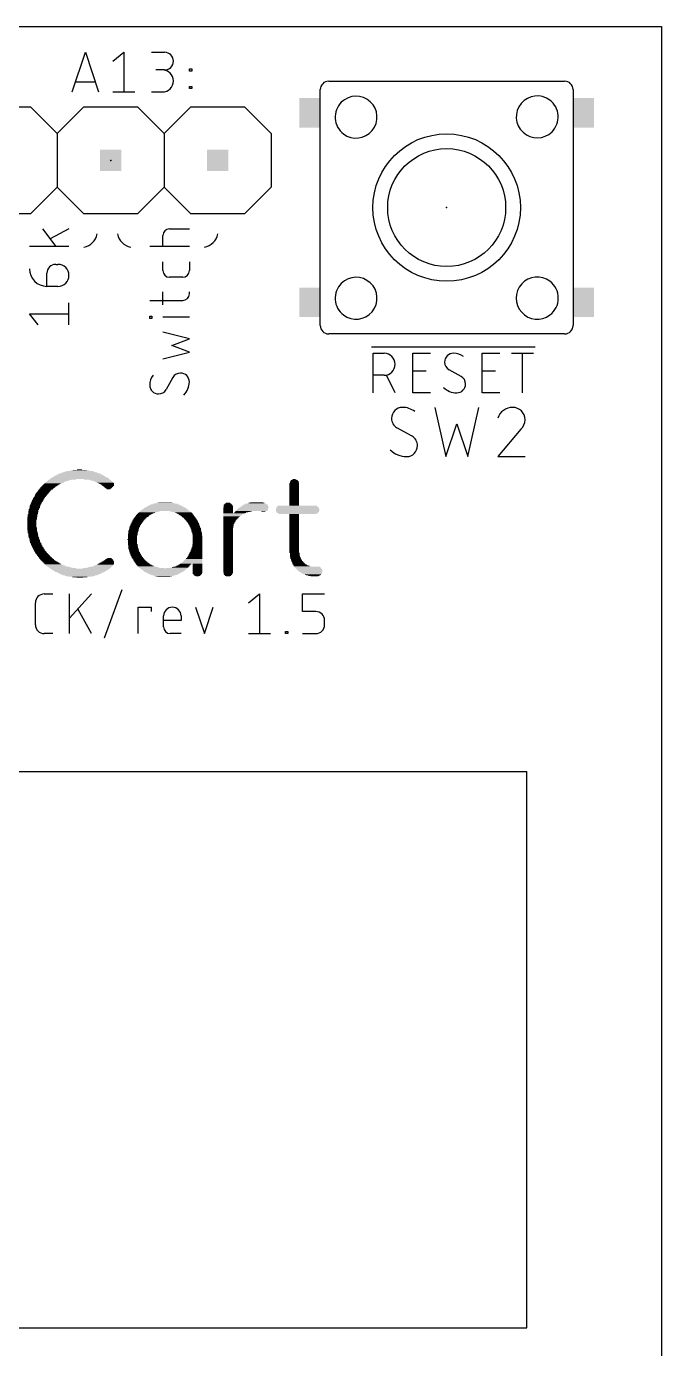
# Model space of a CAD drawing. Extents: x 0 to 58, y 0 to 76.8.
# Drawn here: x 42.93 to 58, y 17.51 to 48.9 of the extents above; entities that cross this region are included whole.
import ezdxf

# ---------------------------------------------------------------- set-up
doc = ezdxf.new("R2010")
doc.units = 0
for name, color, linetype in [('20', 30, 'CONTINUOUS'), ('21', 253, 'CONTINUOUS'), ('23', 7, 'CONTINUOUS'), ('25', 253, 'CONTINUOUS'), ('51', 253, 'CONTINUOUS')]:
    doc.layers.add(name, color=color, linetype=linetype)

# ---------------------------------------------------------------- blocks, each defined once
blk = doc.blocks.new('RECT')
blk.add_solid([(-0.5, -0.5), (0.5, -0.5), (-0.5, 0.5), (0.5, 0.5)])

msp = doc.modelspace()

# ---------------------------------------------------------------- linework, layer by layer
at = {"layer": '20'}
for p, q in [((0, 48.9), (58, 48.9)), ((58, 48.9), (58, 11))]:
    msp.add_line(p, q, dxfattribs=at)
at = {"layer": '21'}
for p, q in [((44.0119, 47.3456), (44.3251, 48.2854)), ((44.3251, 48.2854), (44.6384, 47.3456)), ((44.9785, 48.0766), (45.2395, 48.2854)), ((45.2395, 48.2854), (45.2395, 47.3456)), ((45.8929, 48.2854), (46.2061, 48.2854)), ((46.2061, 47.8677), (45.9973, 47.8677)), ((46.7984, 47.8416), (46.7984, 47.8938)), ((46.7984, 47.8938), (46.8506, 47.8938)), ((46.8506, 47.8416), (46.7984, 47.8416)), ((46.8506, 47.8938), (46.8506, 47.8416)), ((44.5601, 47.5806), (44.0902, 47.5806)), ((46.7984, 47.4239), (46.7984, 47.4761)), ((46.7984, 47.4761), (46.8506, 47.4761)), ((46.8506, 47.4239), (46.7984, 47.4239)), ((46.8506, 47.4761), (46.8506, 47.4239)), ((50.15, 47.6), (55.65, 47.6)), ((44.9785, 47.3456), (45.5006, 47.3456)), ((45.8929, 47.3456), (46.1539, 47.3456)), ((41.7512, 46.99), (43.0213, 46.99)), ((43.0213, 46.99), (43.3388, 46.6725)), ((43.9738, 46.6725), (44.2913, 46.99)), ((44.2913, 46.99), (45.5613, 46.99)), ((44.2913, 46.99), (45.5613, 46.99)), ((45.5613, 46.99), (45.8788, 46.6725)), ((46.5138, 46.6725), (46.8313, 46.99)), ((46.8313, 46.99), (48.1013, 46.99)), ((48.1013, 46.99), (48.7363, 46.355)), ((48.7363, 46.355), (48.7363, 45.085)), ((49.9, 43.15), (49.9, 46.05)), ((55.9, 46.05), (55.9, 43.2)), ((48.7363, 45.085), (48.1013, 44.45)), ((43.3388, 44.7675), (43.0213, 44.45)), ((44.2913, 44.45), (43.9738, 44.7675)), ((45.8788, 44.7675), (45.5613, 44.45)), ((46.8313, 44.45), (46.5138, 44.7675)), ((43.0213, 44.45), (41.1163, 44.45)), ((45.5613, 44.45), (44.2913, 44.45)), ((48.1013, 44.45), (46.8313, 44.45)), ((43.3091, 44.0944), (43.6224, 43.6767)), ((43.9357, 44.0944), (43.4919, 43.8595)), ((46.3233, 44.0944), (46.7932, 44.0944)), ((43.9357, 43.6767), (42.9959, 43.6767)), ((46.7932, 43.6767), (45.8533, 43.6767)), ((46.1666, 43.6767), (46.1666, 43.9378)), ((43.4135, 42.7301), (43.4135, 43.0434)), ((43.6224, 43.2522), (43.6746, 43.2522)), ((46.1666, 43.1029), (46.1666, 43.3117)), ((46.7932, 43.3117), (46.7932, 43.1029)), ((43.6746, 42.7301), (43.4135, 42.7301)), ((46.6365, 42.9462), (46.3233, 42.9462)), ((45.8533, 42.3936), (46.6365, 42.3936)), ((46.1666, 42.2892), (46.1666, 42.6025)), ((46.7932, 42.5503), (46.7932, 42.6025)), ((43.2047, 41.8157), (42.9959, 42.0767)), ((42.9959, 42.0767), (43.9357, 42.0767)), ((43.9357, 41.8157), (43.9357, 42.3378)), ((45.8533, 41.9697), (45.8533, 42.0219)), ((45.8533, 42.0219), (45.9056, 42.0219)), ((45.9056, 41.9697), (45.8533, 41.9697)), ((45.9056, 42.0219), (45.9056, 41.9697)), ((46.7932, 41.9958), (46.1666, 41.9958)), ((46.7932, 41.4819), (46.1666, 41.6385)), ((46.3755, 41.3252), (46.7932, 41.4819)), ((55.3, 41.6), (50.15, 41.6)), ((46.1666, 41.012), (46.7932, 41.1686)), ((46.7932, 41.1686), (46.3755, 41.3252)), ((51.1175, 41.294), (55.0019, 41.294)), ((51.1556, 40.2019), (51.1556, 41.1416)), ((51.1556, 41.1416), (51.4167, 41.1416)), ((52.0965, 40.2019), (52.0965, 41.1416)), ((52.0965, 41.1416), (52.5142, 41.1416)), ((53.7424, 40.2019), (53.7424, 41.1416)), ((53.7424, 41.1416), (54.1601, 41.1416)), ((54.4417, 41.1416), (54.9638, 41.1416)), ((54.7028, 40.2019), (54.7028, 41.1416)), ((46.4016, 40.5675), (46.2449, 40.2803)), ((51.4167, 40.6195), (51.1556, 40.6195)), ((51.6777, 40.2019), (51.4689, 40.6195)), ((52.0965, 40.724), (52.4098, 40.724)), ((53.244, 40.5934), (52.9568, 40.7501)), ((53.7424, 40.724), (54.0557, 40.724)), ((52.5142, 40.2019), (52.0965, 40.2019)), ((54.1601, 40.2019), (53.7424, 40.2019)), ((44.7781, 34.3824), (45.1958, 35.5311)), ((43.1384, 34.6957), (43.1384, 35.2178)), ((43.3472, 35.4267), (43.5561, 35.4267)), ((43.9466, 34.4869), (43.9466, 35.4267)), ((44.4687, 35.4267), (43.9466, 34.8523)), ((48.2006, 35.2178), (48.4617, 35.4267)), ((48.4617, 35.4267), (48.4617, 34.4869)), ((49.4808, 35.009), (49.4808, 35.4267)), ((49.4808, 35.4267), (50.0029, 35.4267)), ((44.4687, 34.4869), (44.1554, 35.0612)), ((45.5758, 34.4869), (45.5758, 35.1134)), ((45.5758, 35.1134), (45.889, 35.1134)), ((45.889, 35.1134), (45.889, 35.009)), ((46.1802, 34.6435), (46.1802, 34.9045)), ((46.5979, 34.9045), (46.5979, 34.8001)), ((46.9422, 35.1134), (47.151, 34.4869)), ((47.151, 34.4869), (47.3599, 35.1134)), ((49.794, 35.009), (49.4808, 35.009)), ((46.5979, 34.8001), (46.1802, 34.8001)), ((49.0756, 34.4869), (49.0756, 34.5391)), ((49.0756, 34.5391), (49.1279, 34.5391)), ((49.1279, 34.5391), (49.1279, 34.4869)), ((50.0029, 34.6957), (50.0029, 34.8001)), ((43.5561, 34.4869), (43.3472, 34.4869)), ((46.5979, 34.4869), (46.3368, 34.4869)), ((48.2006, 34.4869), (48.7227, 34.4869)), ((49.1279, 34.4869), (49.0756, 34.4869)), ((49.4808, 34.4869), (49.794, 34.4869)), ((19.4945, 31.2103), (54.8005, 31.2103)), ((54.8005, 18.0023), (54.8005, 31.2103)), ((19.4945, 18.0023), (54.8005, 18.0023))]:
    msp.add_line(p, q, dxfattribs=at)
for radius in [1.75, 1.4]:
    msp.add_circle((52.9, 44.6), radius, dxfattribs=at)
for centre, radius, start, end in [((46.2061, 48.0766), 0.2088, 270, 90), ((46.1539, 47.6067), 0.2611, 270, 90), ((50.7502, 46.7467), 0.4975, 232.8791, 134.749), ((55.0498, 46.7533), 0.4975, 52.8791, 314.749), ((44.2119, 44.0531), 0.4047, 281.3099, 348.6901), ((45.4819, 44.0531), 0.4047, 191.3099, 258.6901), ((46.3233, 43.9378), 0.1566, 90.0011, 180), ((47.0694, 44.0531), 0.4047, 281.3099, 348.6901), ((43.4135, 43.1478), 0.4177, 180.0009, 270), ((43.6224, 43.0434), 0.2088, 90, 180), ((43.6746, 42.9911), 0.2611, 270, 90), ((46.3233, 43.1029), 0.1566, 180, 270), ((46.6365, 43.1029), 0.1566, 270, 0), ((50.7502, 42.4467), 0.4975, 232.8791, 134.749), ((55.05, 42.45), 0.5, 53.1301, 306.8699), ((46.6365, 42.5503), 0.1566, 270, 0), ((51.4167, 40.8806), 0.2611, 270, 90), ((53.0612, 40.9328), 0.2088, 89.9991, 180), ((53.0612, 40.7501), 0.3916, 53.1301, 89.9991), ((53.0645, 40.9328), 0.2121, 179.9997, 239.4903), ((46.2449, 40.3847), 0.3916, 143.1292, 180), ((46.5843, 40.4598), 0.2121, 90.0001, 149.4899), ((46.5843, 40.4631), 0.2088, 0, 90), ((53.1363, 40.4107), 0.2121, 0.0001, 59.4899), ((46.0622, 40.3847), 0.2088, 180, 270), ((46.0622, 40.388), 0.2121, 269.9997, 329.4903), ((46.352, 40.4631), 0.4412, 314.7611, 359.9999), ((53.1395, 40.643), 0.4412, 224.7611, 269.9999), ((53.1395, 40.4107), 0.2088, 270, 0), ((43.3472, 35.2178), 0.2088, 90.0009, 180), ((46.3891, 34.9045), 0.2088, 0, 180), ((49.794, 34.8001), 0.2088, 0, 90), ((43.3472, 34.6957), 0.2088, 180, 270), ((46.3368, 34.6435), 0.1566, 180, 270), ((49.794, 34.6957), 0.2088, 270, 0)]:
    msp.add_arc(centre, radius, start, end, dxfattribs=at)
at = {"layer": '23'}
for p in [(44.9263, 45.72), (52.9, 44.6)]:
    msp.add_point(p, dxfattribs=at)
at = {"layer": '25'}
for p, q in [((52.6212, 39.8567), (52.8809, 38.6883)), ((53.4001, 38.6883), (53.6598, 39.8567)), ((52.0779, 39.1751), (51.7209, 39.3699)), ((52.8809, 38.6883), (53.1405, 39.4672)), ((53.1405, 39.4672), (53.4001, 38.6883)), ((54.6631, 39.3374), (54.1113, 38.6883)), ((54.1113, 38.6883), (54.7605, 38.6883))]:
    msp.add_line(p, q, dxfattribs=at)
for centre, radius, start, end in [((51.8507, 39.5971), 0.2596, 89.9993, 180), ((51.8548, 39.5971), 0.2637, 179.9998, 239.4902), ((51.8507, 39.3699), 0.4868, 53.1301, 89.9993), ((54.4684, 39.4814), 0.3753, 90.0001, 162.0549), ((54.4684, 39.5646), 0.2921, 0, 90), ((54.4467, 39.5646), 0.3138, 313.604, 359.9996), ((51.9481, 38.9479), 0.2596, 270, 0), ((51.9441, 38.9479), 0.2637, 0.0001, 59.4899), ((51.9481, 39.2368), 0.5485, 224.761, 269.9999)]:
    msp.add_arc(centre, radius, start, end, dxfattribs=at)
at = {"layer": '51'}
for p, q in [((49.9, 46.05), (49.9, 47.4)), ((50.1, 47.6), (50.15, 47.6)), ((55.65, 47.6), (55.7, 47.6)), ((55.9, 47.4), (55.9, 46.05)), ((43.3388, 46.6725), (43.6563, 46.355)), ((43.6563, 46.355), (43.9738, 46.6725)), ((45.8788, 46.6725), (46.1962, 46.355)), ((46.1962, 46.355), (46.5138, 46.6725)), ((43.6563, 46.355), (43.6563, 45.085)), ((46.1962, 46.355), (46.1962, 45.085)), ((43.6563, 45.085), (43.3388, 44.7675)), ((43.9738, 44.7675), (43.6563, 45.085)), ((46.1962, 45.085), (45.8788, 44.7675)), ((46.5138, 44.7675), (46.1962, 45.085)), ((49.9, 41.8), (49.9, 43.15)), ((55.9, 43.2), (55.9, 41.8)), ((50.15, 41.6), (50.1, 41.6)), ((55.7, 41.6), (55.3, 41.6))]:
    msp.add_line(p, q, dxfattribs=at)
for centre, radius, start, end in [((50.1, 47.4), 0.2, 90, 180), ((55.7, 47.4), 0.2, 0, 90), ((50.7502, 46.7467), 0.4975, 134.749, 232.8791), ((55.0498, 46.7533), 0.4975, 314.749, 52.8791), ((50.7502, 42.4467), 0.4975, 134.749, 232.8791), ((55.05, 42.45), 0.5, 306.8699, 53.1301), ((50.1, 41.8), 0.2, 180, 270), ((55.7, 41.8), 0.2, 270, 0)]:
    msp.add_arc(centre, radius, start, end, dxfattribs=at)

# ---------------------------------------------------------------- block references
at = {"layer": '21', "yscale": 0.0115}
for p, xscale in [((44.1917, 38.2968), 0.884), ((44.1859, 38.3083), 0.8266), ((44.1917, 38.3198), 0.7463), ((44.1859, 38.3312), 0.6888), ((44.1917, 38.3427), 0.6085), ((44.1917, 38.3542), 0.4478), ((44.1917, 38.3657), 0.3329), ((44.1859, 38.3772), 0.1148), ((43.4512, 37.9753), 0.3444), ((43.4684, 37.9868), 0.3559), ((43.4799, 37.9983), 0.3559), ((43.4971, 38.0098), 0.3674), ((43.5086, 38.0213), 0.3674), ((43.5315, 38.0327), 0.3903), ((43.543, 38.0442), 0.3903), ((43.5602, 38.0557), 0.4018), ((43.5775, 38.0672), 0.4133), ((43.6004, 38.0787), 0.4363), ((43.6119, 38.0901), 0.4363), ((43.6406, 38.1016), 0.4478), ((43.6693, 38.1131), 0.4822), ((43.6923, 38.1246), 0.5052), ((43.7267, 38.1361), 0.5281), ((43.7899, 38.1476), 0.6314), ((44.1859, 38.159), 1.4007), ((44.1917, 38.1705), 1.3662), ((44.1859, 38.182), 1.3318), ((44.1917, 38.1935), 1.2973), ((44.1859, 38.205), 1.2629), ((44.1859, 38.2164), 1.217), ((44.1859, 38.2279), 1.171), ((44.1917, 38.2394), 1.1366), ((44.1917, 38.2509), 1.0907), ((44.1859, 38.2624), 1.0562), ((44.1917, 38.2738), 0.9988), ((44.1917, 38.2853), 0.9529), ((44.5935, 38.1476), 0.6085), ((44.6624, 38.1361), 0.4937), ((44.6911, 38.1246), 0.4822), ((44.7198, 38.1131), 0.4478), ((44.7485, 38.1016), 0.4133), ((44.7715, 38.0901), 0.4133), ((44.7887, 38.0787), 0.4018), ((44.8002, 38.0672), 0.3789), ((44.8174, 38.0557), 0.3674), ((44.8289, 38.0442), 0.3444), ((44.8403, 38.0327), 0.3215), ((44.8518, 38.0213), 0.2985), ((44.8576, 38.0098), 0.287), ((44.8633, 37.9983), 0.2755), ((44.869, 37.9868), 0.2411), ((44.869, 37.9753), 0.2181), ((49.2834, 38.0557), 0.2296), ((49.2834, 38.0442), 0.2296), ((49.2834, 38.0327), 0.2296), ((49.2834, 38.0213), 0.2296), ((49.2834, 38.0098), 0.2296), ((49.2834, 37.9983), 0.2296), ((49.2834, 37.9868), 0.2296), ((49.2834, 37.9753), 0.2296), ((49.2834, 38.0901), 0.2067), ((49.2834, 38.0787), 0.2067), ((49.2892, 38.0672), 0.2181), ((49.2834, 38.1131), 0.1837), ((49.2892, 38.1016), 0.1952), ((49.2834, 38.1246), 0.1607), ((49.2834, 38.1361), 0.1148), ((49.2834, 38.1476), 0.0689), ((43.2043, 37.6768), 0.2641), ((43.2043, 37.6654), 0.2641), ((43.2158, 37.6998), 0.2641), ((43.2158, 37.6883), 0.2641), ((43.233, 37.7228), 0.2755), ((43.2273, 37.7113), 0.2641), ((43.2445, 37.7342), 0.2755), ((43.2617, 37.7572), 0.287), ((43.256, 37.7457), 0.2755), ((43.2732, 37.7802), 0.287), ((43.2675, 37.7687), 0.2755), ((43.2904, 37.8031), 0.2985), ((43.2847, 37.7916), 0.287), ((43.3019, 37.8146), 0.2985), ((43.3134, 37.8376), 0.2985), ((43.3077, 37.8261), 0.287), ((43.3249, 37.849), 0.2985), ((43.3364, 37.8605), 0.2985), ((43.3478, 37.872), 0.2985), ((43.3536, 37.8835), 0.31), ((43.3651, 37.895), 0.31), ((43.3823, 37.9065), 0.3215), ((43.3938, 37.9179), 0.3215), ((43.4052, 37.9294), 0.3215), ((43.4167, 37.9409), 0.3215), ((43.4282, 37.9524), 0.3444), ((43.4397, 37.9639), 0.3444), ((44.8748, 37.9639), 0.1837), ((44.8691, 37.9524), 0.1722), ((44.8748, 37.9409), 0.1378), ((44.8805, 37.9294), 0.1263), ((44.8748, 37.9179), 0.0918), ((49.2834, 37.9639), 0.2296), ((49.2834, 37.9524), 0.2296), ((49.2834, 37.9409), 0.2296), ((49.2834, 37.9294), 0.2296), ((49.2834, 37.9179), 0.2296), ((49.2834, 37.9065), 0.2296), ((49.2834, 37.895), 0.2296), ((49.2834, 37.8835), 0.2296), ((49.2834, 37.872), 0.2296), ((49.2834, 37.8605), 0.2296), ((49.2834, 37.849), 0.2296), ((49.2834, 37.8376), 0.2296), ((49.2834, 37.8261), 0.2296), ((49.2834, 37.8146), 0.2296), ((49.2834, 37.8031), 0.2296), ((49.2834, 37.7916), 0.2296), ((49.2834, 37.7802), 0.2296), ((49.2834, 37.7687), 0.2296), ((49.2834, 37.7572), 0.2296), ((49.2834, 37.7457), 0.2296), ((49.2834, 37.7342), 0.2296), ((49.2834, 37.7228), 0.2296), ((49.2834, 37.7113), 0.2296), ((49.2834, 37.6998), 0.2296), ((49.2834, 37.6883), 0.2296), ((49.2834, 37.6768), 0.2296), ((49.2834, 37.6654), 0.2296), ((43.0895, 37.3898), 0.2411), ((43.0895, 37.3783), 0.2411), ((43.0895, 37.3669), 0.2411), ((43.0838, 37.3554), 0.2296), ((43.101, 37.4357), 0.2411), ((43.101, 37.4243), 0.2411), ((43.0953, 37.4128), 0.2296), ((43.0953, 37.4013), 0.2296), ((43.1182, 37.4702), 0.2526), ((43.1125, 37.4587), 0.2411), ((43.1125, 37.4472), 0.2411), ((43.1297, 37.5161), 0.2526), ((43.124, 37.5046), 0.2411), ((43.124, 37.4931), 0.2411), ((43.124, 37.4817), 0.2411), ((43.1354, 37.5276), 0.2411), ((43.1412, 37.5391), 0.2526), ((43.1527, 37.5735), 0.2526), ((43.1527, 37.562), 0.2526), ((43.1469, 37.5505), 0.2411), ((43.1641, 37.5965), 0.2526), ((43.1641, 37.585), 0.2526), ((43.1814, 37.6309), 0.2641), ((43.1814, 37.6194), 0.2641), ((43.1756, 37.608), 0.2526), ((43.1928, 37.6539), 0.2641), ((43.1928, 37.6424), 0.2641), ((45.7818, 37.3554), 0.3903), ((45.8047, 37.3669), 0.4133), ((45.8277, 37.3783), 0.4363), ((45.8564, 37.3898), 0.4707), ((46.2123, 37.4013), 1.1596), ((46.2123, 37.4128), 1.1366), ((46.218, 37.4243), 1.1022), ((46.2123, 37.4357), 1.0677), ((46.218, 37.4472), 1.0333), ((46.2123, 37.4587), 0.9988), ((46.2123, 37.4702), 0.9759), ((46.218, 37.4817), 0.9414), ((46.2123, 37.4931), 0.884), ((46.218, 37.5046), 0.8496), ((46.2123, 37.5161), 0.8151), ((46.218, 37.5276), 0.7577), ((46.2123, 37.5391), 0.7003), ((46.2123, 37.5505), 0.6544), ((46.218, 37.562), 0.597), ((46.2123, 37.5735), 0.4937), ((46.218, 37.585), 0.4133), ((46.218, 37.5965), 0.3215), ((46.5682, 37.3898), 0.4707), ((46.6027, 37.3783), 0.4478), ((46.6256, 37.3669), 0.4248), ((46.6543, 37.3554), 0.3903), ((47.7105, 37.4817), 0.2296), ((47.7105, 37.4702), 0.2296), ((47.7105, 37.4587), 0.2296), ((47.7105, 37.4472), 0.2296), ((47.7105, 37.4357), 0.2296), ((47.7105, 37.4243), 0.2296), ((47.7105, 37.4128), 0.2296), ((47.7105, 37.4013), 0.2296), ((47.7105, 37.3898), 0.2296), ((47.7105, 37.3783), 0.2296), ((47.7105, 37.3669), 0.2296), ((47.7105, 37.3554), 0.2296), ((47.7105, 37.5391), 0.2067), ((47.7105, 37.5276), 0.2067), ((47.7163, 37.5161), 0.2181), ((47.7163, 37.5046), 0.2181), ((47.7163, 37.4931), 0.2181), ((47.7105, 37.5505), 0.1837), ((47.7105, 37.562), 0.1607), ((47.7105, 37.5735), 0.1378), ((47.7105, 37.585), 0.0918), ((47.9976, 37.3554), 0.2755), ((48.0263, 37.3669), 0.31), ((48.0779, 37.3898), 0.3903), ((48.055, 37.3783), 0.3444), ((48.2674, 37.4013), 0.7463), ((48.2788, 37.4128), 0.7463), ((48.2846, 37.4243), 0.7348), ((48.2961, 37.4357), 0.7348), ((48.3018, 37.4472), 0.7233), ((48.3133, 37.4587), 0.7003), ((48.3248, 37.4702), 0.7003), ((48.3305, 37.4817), 0.6888), ((48.342, 37.4931), 0.6659), ((48.342, 37.5046), 0.6429), ((48.3477, 37.5161), 0.6314), ((48.3535, 37.5276), 0.597), ((48.365, 37.5391), 0.574), ((48.3707, 37.5505), 0.5396), ((48.3707, 37.562), 0.4937), ((48.3822, 37.5735), 0.4248), ((48.3879, 37.585), 0.3674), ((48.3879, 37.5965), 0.2985), ((48.5486, 37.3898), 0.0918), ((49.3638, 37.4472), 1.0333), ((49.3638, 37.4357), 1.0333), ((49.3638, 37.4243), 1.0333), ((49.3638, 37.4128), 1.0333), ((49.3638, 37.4013), 1.0333), ((49.358, 37.4817), 0.9988), ((49.3638, 37.4702), 1.0103), ((49.3638, 37.4587), 1.0103), ((49.3638, 37.3898), 1.0103), ((49.3638, 37.3783), 1.0103), ((49.358, 37.3669), 0.9988), ((49.358, 37.4931), 0.9759), ((49.358, 37.3554), 0.9759), ((49.358, 37.5046), 0.9529), ((49.358, 37.5161), 0.9299), ((49.2834, 37.6539), 0.2296), ((49.2834, 37.6424), 0.2296), ((49.2834, 37.6309), 0.2296), ((49.2834, 37.6194), 0.2296), ((49.2834, 37.608), 0.2296), ((49.2834, 37.5965), 0.2296), ((49.2834, 37.585), 0.2296), ((49.2834, 37.5735), 0.2296), ((49.2834, 37.562), 0.2296), ((49.2834, 37.5505), 0.2296), ((49.2834, 37.5391), 0.2296), ((49.2834, 37.5276), 0.2296), ((43.0608, 37.252), 0.2296), ((43.0608, 37.2406), 0.2296), ((43.0608, 37.2291), 0.2296), ((43.0608, 37.2176), 0.2296), ((43.0608, 37.2061), 0.2296), ((43.0608, 37.1946), 0.2296), ((43.0551, 37.1832), 0.2181), ((43.0551, 37.1717), 0.2181), ((43.0551, 37.1602), 0.2181), ((43.0551, 37.1487), 0.2181), ((43.0551, 37.1372), 0.2181), ((43.0551, 37.1258), 0.2181), ((43.0551, 37.1143), 0.2181), ((43.0551, 37.1028), 0.2181), ((43.0551, 37.0913), 0.2181), ((43.0551, 37.0798), 0.2181), ((43.0551, 37.0684), 0.2181), ((43.0551, 37.0569), 0.2181), ((43.0551, 37.0454), 0.2181), ((43.0551, 37.0339), 0.2181), ((43.0723, 37.3095), 0.2296), ((43.0723, 37.298), 0.2296), ((43.0723, 37.2865), 0.2296), ((43.0723, 37.275), 0.2296), ((43.0723, 37.2635), 0.2296), ((43.0838, 37.3439), 0.2296), ((43.0838, 37.3324), 0.2296), ((43.0838, 37.3209), 0.2296), ((45.5005, 37.0339), 0.2411), ((45.5177, 37.0684), 0.2526), ((45.512, 37.0569), 0.2411), ((45.512, 37.0454), 0.2411), ((45.5292, 37.0913), 0.2526), ((45.5235, 37.0798), 0.2411), ((45.5407, 37.1143), 0.2526), ((45.5407, 37.1028), 0.2526), ((45.5579, 37.1372), 0.2641), ((45.5522, 37.1258), 0.2526), ((45.5694, 37.1602), 0.2641), ((45.5694, 37.1487), 0.2641), ((45.5866, 37.1832), 0.2755), ((45.5809, 37.1717), 0.2641), ((45.6038, 37.2061), 0.287), ((45.5981, 37.1946), 0.2755), ((45.6153, 37.2176), 0.287), ((45.6268, 37.2291), 0.287), ((45.644, 37.252), 0.2985), ((45.6383, 37.2406), 0.287), ((45.6612, 37.2635), 0.31), ((45.6727, 37.275), 0.31), ((45.6842, 37.2865), 0.31), ((45.6957, 37.298), 0.3329), ((45.7071, 37.3095), 0.3329), ((45.7244, 37.3209), 0.3444), ((45.7416, 37.3324), 0.3559), ((45.7588, 37.3439), 0.3674), ((46.6715, 37.3439), 0.3789), ((46.6888, 37.3324), 0.3674), ((46.7002, 37.3209), 0.3444), ((46.7175, 37.3095), 0.3329), ((46.7289, 37.298), 0.3329), ((46.7462, 37.2865), 0.3215), ((46.7576, 37.275), 0.3215), ((46.7691, 37.2635), 0.2985), ((46.7749, 37.252), 0.31), ((46.7921, 37.2406), 0.2985), ((46.7978, 37.2291), 0.287), ((46.8093, 37.2176), 0.287), ((46.8208, 37.2061), 0.287), ((46.8265, 37.1946), 0.2755), ((46.838, 37.1832), 0.2755), ((46.8495, 37.1717), 0.2755), ((46.8552, 37.1602), 0.2641), ((46.861, 37.1487), 0.2755), ((46.8667, 37.1372), 0.2641), ((46.8782, 37.1258), 0.2641), ((46.8839, 37.1143), 0.2526), ((46.8897, 37.1028), 0.2641), ((46.8954, 37.0913), 0.2526), ((46.9069, 37.0798), 0.2526), ((46.9069, 37.0684), 0.2526), ((46.9126, 37.0569), 0.2411), ((46.9184, 37.0454), 0.2526), ((46.9241, 37.0339), 0.2411), ((47.7105, 37.3439), 0.2296), ((47.8426, 37.3324), 0.4937), ((47.8196, 37.3095), 0.4478), ((47.8139, 37.298), 0.4363), ((47.8024, 37.2865), 0.4133), ((47.7794, 37.2406), 0.3674), ((47.7737, 37.2291), 0.3559), ((47.7679, 37.2176), 0.3444), ((47.7507, 37.1832), 0.31), ((47.745, 37.1717), 0.2985), ((47.745, 37.1602), 0.2985), ((47.722, 37.0798), 0.2526), ((47.722, 37.0684), 0.2526), ((47.722, 37.0569), 0.2526), ((47.722, 37.0454), 0.2526), ((47.7163, 37.0339), 0.2411), ((47.8311, 37.3209), 0.4707), ((47.7967, 37.275), 0.4018), ((47.7909, 37.2635), 0.3903), ((47.7852, 37.252), 0.3789), ((47.7622, 37.2061), 0.3329), ((47.7565, 37.1946), 0.3215), ((47.7393, 37.1487), 0.287), ((47.7393, 37.1372), 0.287), ((47.7335, 37.1258), 0.2755), ((47.7278, 37.1143), 0.2641), ((47.7278, 37.1028), 0.2641), ((47.7278, 37.0913), 0.2641), ((47.9803, 37.3439), 0.2641), ((49.3638, 37.3439), 0.9414), ((49.3638, 37.3324), 0.8955), ((49.2834, 37.3209), 0.2296), ((49.2834, 37.3095), 0.2296), ((49.2834, 37.298), 0.2296), ((49.2834, 37.2865), 0.2296), ((49.2834, 37.275), 0.2296), ((49.2834, 37.2635), 0.2296), ((49.2834, 37.252), 0.2296), ((49.2834, 37.2406), 0.2296), ((49.2834, 37.2291), 0.2296), ((49.2834, 37.2176), 0.2296), ((49.2834, 37.2061), 0.2296), ((49.2834, 37.1946), 0.2296), ((49.2834, 37.1832), 0.2296), ((49.2834, 37.1717), 0.2296), ((49.2834, 37.1602), 0.2296), ((49.2834, 37.1487), 0.2296), ((49.2834, 37.1372), 0.2296), ((49.2834, 37.1258), 0.2296), ((49.2834, 37.1143), 0.2296), ((49.2834, 37.1028), 0.2296), ((49.2834, 37.0913), 0.2296), ((49.2834, 37.0798), 0.2296), ((49.2834, 37.0684), 0.2296), ((49.2834, 37.0569), 0.2296), ((49.2834, 37.0454), 0.2296), ((49.2834, 37.0339), 0.2296), ((43.0551, 37.0224), 0.2181), ((43.0551, 37.011), 0.2181), ((43.0608, 36.9995), 0.2296), ((43.0608, 36.988), 0.2296), ((43.0608, 36.9765), 0.2296), ((43.0608, 36.965), 0.2296), ((43.0608, 36.9535), 0.2296), ((43.0608, 36.9421), 0.2296), ((43.0666, 36.9306), 0.2181), ((43.0723, 36.9191), 0.2296), ((43.0723, 36.9076), 0.2296), ((43.0723, 36.8961), 0.2296), ((43.0723, 36.8847), 0.2296), ((43.078, 36.8732), 0.2411), ((43.0895, 36.8158), 0.2411), ((43.0895, 36.8043), 0.2411), ((43.0895, 36.7928), 0.2411), ((43.0838, 36.8617), 0.2296), ((43.0838, 36.8502), 0.2296), ((43.0838, 36.8387), 0.2296), ((43.0838, 36.8273), 0.2296), ((43.101, 36.7699), 0.2411), ((43.101, 36.7584), 0.2411), ((43.0953, 36.7813), 0.2296), ((43.1067, 36.7469), 0.2296), ((43.1125, 36.7354), 0.2411), ((43.1125, 36.7239), 0.2411), ((45.4373, 36.7239), 0.2296), ((45.4488, 36.8502), 0.2296), ((45.4488, 36.8387), 0.2296), ((45.4488, 36.8273), 0.2296), ((45.4431, 36.8158), 0.2181), ((45.4431, 36.8043), 0.2181), ((45.4431, 36.7928), 0.2181), ((45.4431, 36.7813), 0.2181), ((45.4431, 36.7699), 0.2181), ((45.4431, 36.7584), 0.2181), ((45.4431, 36.7469), 0.2181), ((45.4431, 36.7354), 0.2181), ((45.4661, 36.9306), 0.2411), ((45.4661, 36.9191), 0.2411), ((45.4603, 36.9076), 0.2296), ((45.4603, 36.8961), 0.2296), ((45.4603, 36.8847), 0.2296), ((45.4546, 36.8732), 0.2181), ((45.4546, 36.8617), 0.2181), ((45.4718, 36.965), 0.2296), ((45.4718, 36.9535), 0.2296), ((45.4718, 36.9421), 0.2296), ((45.489, 36.9995), 0.2411), ((45.4833, 36.988), 0.2296), ((45.4833, 36.9765), 0.2296), ((45.5005, 37.0224), 0.2411), ((45.4948, 37.011), 0.2296), ((46.9241, 37.0224), 0.2411), ((46.9356, 37.011), 0.2411), ((46.9356, 36.9995), 0.2411), ((46.9471, 36.988), 0.2411), ((46.9471, 36.9765), 0.2411), ((46.9471, 36.965), 0.2411), ((46.9528, 36.9535), 0.2296), ((46.9528, 36.9421), 0.2296), ((46.9586, 36.9306), 0.2411), ((46.9586, 36.9191), 0.2411), ((46.97, 36.8847), 0.2411), ((46.9643, 36.9076), 0.2296), ((46.9643, 36.8961), 0.2296), ((46.9758, 36.8732), 0.2296), ((46.9758, 36.8617), 0.2296), ((46.9758, 36.8502), 0.2296), ((46.9758, 36.8387), 0.2296), ((46.9815, 36.8273), 0.2181), ((46.9815, 36.8158), 0.2181), ((46.9873, 36.8043), 0.2296), ((46.9873, 36.7928), 0.2296), ((46.9873, 36.7813), 0.2296), ((46.9873, 36.7699), 0.2296), ((46.9873, 36.7584), 0.2296), ((46.9873, 36.7469), 0.2296), ((46.9873, 36.7354), 0.2296), ((46.9873, 36.7239), 0.2296), ((47.7163, 37.0224), 0.2411), ((47.7163, 37.011), 0.2411), ((47.7163, 36.9995), 0.2411), ((47.7105, 36.988), 0.2296), ((47.7105, 36.9765), 0.2296), ((47.7105, 36.965), 0.2296), ((47.7105, 36.9535), 0.2296), ((47.7105, 36.9421), 0.2296), ((47.7105, 36.9306), 0.2296), ((47.7105, 36.9191), 0.2296), ((47.7105, 36.9076), 0.2296), ((47.7105, 36.8961), 0.2296), ((47.7105, 36.8847), 0.2296), ((47.7105, 36.8732), 0.2296), ((47.7105, 36.8617), 0.2296), ((47.7105, 36.8502), 0.2296), ((47.7105, 36.8387), 0.2296), ((47.7105, 36.8273), 0.2296), ((47.7105, 36.8158), 0.2296), ((47.7105, 36.8043), 0.2296), ((47.7105, 36.7928), 0.2296), ((47.7105, 36.7813), 0.2296), ((47.7105, 36.7699), 0.2296), ((47.7105, 36.7584), 0.2296), ((47.7105, 36.7469), 0.2296), ((47.7105, 36.7354), 0.2296), ((47.7105, 36.7239), 0.2296), ((49.2834, 37.0224), 0.2296), ((49.2834, 37.011), 0.2296), ((49.2834, 36.9995), 0.2296), ((49.2834, 36.988), 0.2296), ((49.2834, 36.9765), 0.2296), ((49.2834, 36.965), 0.2296), ((49.2834, 36.9535), 0.2296), ((49.2834, 36.9421), 0.2296), ((49.2834, 36.9306), 0.2296), ((49.2834, 36.9191), 0.2296), ((49.2834, 36.9076), 0.2296), ((49.2834, 36.8961), 0.2296), ((49.2834, 36.8847), 0.2296), ((49.2834, 36.8732), 0.2296), ((49.2834, 36.8617), 0.2296), ((49.2834, 36.8502), 0.2296), ((49.2834, 36.8387), 0.2296), ((49.2834, 36.8273), 0.2296), ((49.2834, 36.8158), 0.2296), ((49.2834, 36.8043), 0.2296), ((49.2834, 36.7928), 0.2296), ((49.2834, 36.7813), 0.2296), ((49.2834, 36.7699), 0.2296), ((49.2834, 36.7584), 0.2296), ((49.2834, 36.7469), 0.2296), ((49.2834, 36.7354), 0.2296), ((49.2834, 36.7239), 0.2296), ((43.124, 36.7125), 0.2411), ((43.124, 36.701), 0.2411), ((43.124, 36.6895), 0.2411), ((43.124, 36.678), 0.2411), ((43.1354, 36.6665), 0.2411), ((43.1354, 36.655), 0.2411), ((43.1412, 36.6436), 0.2526), ((43.1527, 36.6321), 0.2526), ((43.1527, 36.6206), 0.2526), ((43.1584, 36.6091), 0.2411), ((43.1641, 36.5976), 0.2526), ((43.1641, 36.5862), 0.2526), ((43.1756, 36.5747), 0.2526), ((43.1756, 36.5632), 0.2526), ((43.1928, 36.5402), 0.2641), ((43.1871, 36.5517), 0.2526), ((43.1986, 36.5288), 0.2526), ((43.2043, 36.5173), 0.2641), ((43.2101, 36.5058), 0.2526), ((43.2158, 36.4943), 0.2641), ((43.2273, 36.4828), 0.2641), ((43.2273, 36.4714), 0.2641), ((43.2388, 36.4599), 0.2641), ((43.2445, 36.4484), 0.2755), ((43.2617, 36.4254), 0.287), ((43.256, 36.4369), 0.2755), ((43.2675, 36.4139), 0.2755), ((45.4373, 36.7125), 0.2296), ((45.4431, 36.701), 0.2181), ((45.4431, 36.6895), 0.2181), ((45.4431, 36.678), 0.2181), ((45.4431, 36.6665), 0.2181), ((45.4431, 36.655), 0.2181), ((45.4431, 36.6436), 0.2181), ((45.4431, 36.6321), 0.2181), ((45.4431, 36.6206), 0.2181), ((45.4488, 36.6091), 0.2296), ((45.4488, 36.5976), 0.2296), ((45.4488, 36.5862), 0.2296), ((45.4546, 36.5747), 0.2181), ((45.4546, 36.5632), 0.2181), ((45.4603, 36.5517), 0.2296), ((45.4603, 36.5402), 0.2296), ((45.4603, 36.5288), 0.2296), ((45.4603, 36.5173), 0.2296), ((45.4661, 36.5058), 0.2411), ((45.4661, 36.4943), 0.2411), ((45.4775, 36.4599), 0.2411), ((45.4718, 36.4828), 0.2296), ((45.4718, 36.4714), 0.2296), ((45.489, 36.4369), 0.2411), ((45.489, 36.4254), 0.2411), ((45.4833, 36.4484), 0.2296), ((45.5005, 36.4139), 0.2411), ((46.9528, 36.4139), 0.2985), ((46.9586, 36.4369), 0.287), ((46.9586, 36.4254), 0.287), ((46.9643, 36.4714), 0.2755), ((46.9643, 36.4599), 0.2755), ((46.9643, 36.4484), 0.2755), ((46.97, 36.5058), 0.2641), ((46.97, 36.4943), 0.2641), ((46.97, 36.4828), 0.2641), ((46.9758, 36.5402), 0.2526), ((46.9758, 36.5288), 0.2526), ((46.9758, 36.5173), 0.2526), ((46.9815, 36.5976), 0.2411), ((46.9815, 36.5862), 0.2411), ((46.9815, 36.5747), 0.2411), ((46.9815, 36.5632), 0.2411), ((46.9815, 36.5517), 0.2411), ((46.9873, 36.7125), 0.2296), ((46.9873, 36.701), 0.2296), ((46.9873, 36.6895), 0.2296), ((46.9873, 36.678), 0.2296), ((46.9873, 36.6665), 0.2296), ((46.9873, 36.655), 0.2296), ((46.9873, 36.6436), 0.2296), ((46.9873, 36.6321), 0.2296), ((46.9873, 36.6206), 0.2296), ((46.9873, 36.6091), 0.2296), ((47.7105, 36.7125), 0.2296), ((47.7105, 36.701), 0.2296), ((47.7105, 36.6895), 0.2296), ((47.7105, 36.678), 0.2296), ((47.7105, 36.6665), 0.2296), ((47.7105, 36.655), 0.2296), ((47.7105, 36.6436), 0.2296), ((47.7105, 36.6321), 0.2296), ((47.7105, 36.6206), 0.2296), ((47.7105, 36.6091), 0.2296), ((47.7105, 36.5976), 0.2296), ((47.7105, 36.5862), 0.2296), ((47.7105, 36.5747), 0.2296), ((47.7105, 36.5632), 0.2296), ((47.7105, 36.5517), 0.2296), ((47.7105, 36.5402), 0.2296), ((47.7105, 36.5288), 0.2296), ((47.7105, 36.5173), 0.2296), ((47.7105, 36.5058), 0.2296), ((47.7105, 36.4943), 0.2296), ((47.7105, 36.4828), 0.2296), ((47.7105, 36.4714), 0.2296), ((47.7105, 36.4599), 0.2296), ((47.7105, 36.4484), 0.2296), ((47.7105, 36.4369), 0.2296), ((47.7105, 36.4254), 0.2296), ((47.7105, 36.4139), 0.2296), ((49.2834, 36.7125), 0.2296), ((49.2834, 36.701), 0.2296), ((49.2834, 36.6895), 0.2296), ((49.2834, 36.678), 0.2296), ((49.2834, 36.6665), 0.2296), ((49.2834, 36.655), 0.2296), ((49.2834, 36.6436), 0.2296), ((49.2834, 36.6321), 0.2296), ((49.2834, 36.6206), 0.2296), ((49.2834, 36.6091), 0.2296), ((49.2834, 36.5976), 0.2296), ((49.2834, 36.5862), 0.2296), ((49.2834, 36.5747), 0.2296), ((49.2834, 36.5632), 0.2296), ((49.2834, 36.5517), 0.2296), ((49.2834, 36.5402), 0.2296), ((49.2834, 36.5288), 0.2296), ((49.2834, 36.5173), 0.2296), ((49.2834, 36.5058), 0.2296), ((49.2834, 36.4943), 0.2296), ((49.2834, 36.4828), 0.2296), ((49.2834, 36.4714), 0.2296), ((49.2834, 36.4599), 0.2296), ((49.2834, 36.4484), 0.2296), ((49.2834, 36.4369), 0.2296), ((49.2834, 36.4254), 0.2296), ((49.2834, 36.4139), 0.2296), ((43.2847, 36.391), 0.287), ((43.279, 36.4025), 0.2755), ((43.2962, 36.3795), 0.287), ((43.3077, 36.368), 0.287), ((43.3191, 36.3565), 0.287), ((43.3249, 36.3451), 0.2985), ((43.3364, 36.3336), 0.2985), ((43.3478, 36.3221), 0.2985), ((43.3536, 36.3106), 0.31), ((43.3651, 36.2991), 0.31), ((43.3765, 36.2877), 0.31), ((43.388, 36.2762), 0.31), ((43.3938, 36.2647), 0.3215), ((43.411, 36.2532), 0.3329), ((43.4167, 36.2417), 0.3215), ((43.434, 36.2303), 0.3329), ((43.4454, 36.2188), 0.3329), ((43.4627, 36.2073), 0.3444), ((43.4741, 36.1958), 0.3444), ((43.4914, 36.1843), 0.3559), ((43.5086, 36.1729), 0.3674), ((43.5201, 36.1614), 0.3674), ((43.5373, 36.1499), 0.3789), ((43.5545, 36.1384), 0.3903), ((43.5717, 36.1269), 0.4018), ((43.5889, 36.1154), 0.4133), ((43.6119, 36.104), 0.4363), ((43.6291, 36.0925), 0.4478), ((44.7428, 36.0925), 0.4478), ((44.76, 36.104), 0.4363), ((44.7887, 36.1154), 0.4018), ((44.7944, 36.1269), 0.3903), ((44.8116, 36.1384), 0.3789), ((44.8231, 36.1499), 0.3559), ((44.8346, 36.1614), 0.3329), ((44.8461, 36.1729), 0.31), ((44.8576, 36.1843), 0.287), ((44.8633, 36.1958), 0.2755), ((44.8748, 36.2073), 0.2526), ((44.8748, 36.2188), 0.2296), ((44.8863, 36.2303), 0.2067), ((44.8863, 36.2417), 0.1837), ((44.892, 36.2532), 0.1493), ((44.892, 36.2647), 0.1263), ((44.892, 36.2762), 0.0804), ((45.5062, 36.391), 0.2526), ((45.5005, 36.4025), 0.2411), ((45.512, 36.3795), 0.2411), ((45.5177, 36.368), 0.2526), ((45.5235, 36.3565), 0.2411), ((45.5292, 36.3451), 0.2526), ((45.5349, 36.3336), 0.2641), ((45.5464, 36.3106), 0.2641), ((45.5407, 36.3221), 0.2526), ((45.5579, 36.2991), 0.2641), ((45.5579, 36.2877), 0.2641), ((45.5694, 36.2762), 0.2641), ((45.5751, 36.2647), 0.2755), ((45.5866, 36.2532), 0.2755), ((45.6038, 36.2303), 0.287), ((45.5981, 36.2417), 0.2755), ((45.6153, 36.2188), 0.287), ((45.621, 36.2073), 0.2985), ((45.6325, 36.1958), 0.2985), ((45.644, 36.1843), 0.2985), ((45.6555, 36.1729), 0.2985), ((45.667, 36.1614), 0.3215), ((45.6784, 36.1499), 0.3215), ((45.7014, 36.1269), 0.3444), ((45.6957, 36.1384), 0.3329), ((45.7186, 36.1154), 0.3559), ((45.7358, 36.104), 0.3674), ((45.7531, 36.0925), 0.3789), ((46.6371, 36.0925), 0.31), ((46.6543, 36.104), 0.2985), ((46.6715, 36.1154), 0.287), ((46.6888, 36.1269), 0.2755), ((46.706, 36.1384), 0.2641), ((46.8437, 36.1499), 0.5166), ((46.8552, 36.1614), 0.4937), ((46.861, 36.1729), 0.4822), ((46.8667, 36.1843), 0.4707), ((46.8724, 36.1958), 0.4592), ((46.8782, 36.2073), 0.4478), ((46.8839, 36.2188), 0.4363), ((46.8897, 36.2303), 0.4248), ((46.8954, 36.2417), 0.4133), ((46.9012, 36.2532), 0.4018), ((46.9069, 36.2647), 0.3903), ((46.9126, 36.2762), 0.3789), ((46.9184, 36.2877), 0.3674), ((46.9241, 36.3106), 0.3559), ((46.9241, 36.2991), 0.3559), ((46.9299, 36.3221), 0.3444), ((46.9356, 36.3451), 0.3329), ((46.9356, 36.3336), 0.3329), ((46.9413, 36.368), 0.3215), ((46.9413, 36.3565), 0.3215), ((46.9471, 36.391), 0.31), ((46.9471, 36.3795), 0.31), ((46.9528, 36.4025), 0.2985), ((46.9873, 36.1384), 0.2296), ((46.9873, 36.1269), 0.2296), ((46.9873, 36.1154), 0.2296), ((46.9873, 36.104), 0.2296), ((46.9873, 36.0925), 0.2296), ((47.7105, 36.4025), 0.2296), ((47.7105, 36.391), 0.2296), ((47.7105, 36.3795), 0.2296), ((47.7105, 36.368), 0.2296), ((47.7105, 36.3565), 0.2296), ((47.7105, 36.3451), 0.2296), ((47.7105, 36.3336), 0.2296), ((47.7105, 36.3221), 0.2296), ((47.7105, 36.3106), 0.2296), ((47.7105, 36.2991), 0.2296), ((47.7105, 36.2877), 0.2296), ((47.7105, 36.2762), 0.2296), ((47.7105, 36.2647), 0.2296), ((47.7105, 36.2532), 0.2296), ((47.7105, 36.2417), 0.2296), ((47.7105, 36.2303), 0.2296), ((47.7105, 36.2188), 0.2296), ((47.7105, 36.2073), 0.2296), ((47.7105, 36.1958), 0.2296), ((47.7105, 36.1843), 0.2296), ((47.7105, 36.1729), 0.2296), ((47.7105, 36.1614), 0.2296), ((47.7105, 36.1499), 0.2296), ((47.7105, 36.1384), 0.2296), ((47.7105, 36.1269), 0.2296), ((47.7105, 36.1154), 0.2296), ((47.7105, 36.104), 0.2296), ((47.7105, 36.0925), 0.2296), ((49.2892, 36.4025), 0.2411), ((49.2949, 36.391), 0.2296), ((49.2949, 36.3795), 0.2296), ((49.2949, 36.368), 0.2296), ((49.2949, 36.3565), 0.2296), ((49.2949, 36.3451), 0.2296), ((49.3006, 36.3336), 0.2411), ((49.3006, 36.3221), 0.2411), ((49.3006, 36.3106), 0.2411), ((49.3064, 36.2991), 0.2526), ((49.3121, 36.2877), 0.2411), ((49.3121, 36.2762), 0.2411), ((49.3179, 36.2647), 0.2526), ((49.3236, 36.2532), 0.2411), ((49.3293, 36.2417), 0.2526), ((49.3351, 36.2303), 0.2641), ((49.3408, 36.2188), 0.2526), ((49.3466, 36.2073), 0.2641), ((49.3523, 36.1958), 0.2755), ((49.3695, 36.1729), 0.287), ((49.3638, 36.1843), 0.2755), ((49.3867, 36.1499), 0.2985), ((49.381, 36.1614), 0.287), ((49.3982, 36.1384), 0.2985), ((49.4097, 36.1269), 0.3215), ((49.4212, 36.1154), 0.3215), ((49.4441, 36.104), 0.3444), ((49.4614, 36.0925), 0.3789), ((43.6578, 36.081), 0.4592), ((43.6865, 36.0695), 0.4937), ((43.7152, 36.058), 0.5281), ((43.7497, 36.0466), 0.5511), ((43.7956, 36.0351), 0.62), ((44.1974, 36.0236), 1.3777), ((44.1974, 36.0121), 1.3547), ((44.1974, 36.0006), 1.3318), ((44.1974, 35.9892), 1.2859), ((44.1974, 35.9777), 1.2399), ((44.1974, 35.9662), 1.194), ((44.1974, 35.9547), 1.171), ((44.2032, 35.9432), 1.1136), ((44.2032, 35.9318), 1.0677), ((44.1974, 35.9203), 1.0333), ((44.2032, 35.9088), 0.9759), ((44.1974, 35.8973), 0.9185), ((44.1974, 35.8858), 0.8725), ((44.1974, 35.8743), 0.8037), ((44.1974, 35.8629), 0.7118), ((44.1974, 35.8514), 0.6429), ((44.1974, 35.8399), 0.5511), ((44.1917, 35.8284), 0.3559), ((44.1917, 35.8169), 0.1492), ((44.5878, 36.0351), 0.6429), ((44.6337, 36.0466), 0.574), ((44.6624, 36.058), 0.5396), ((44.6911, 36.0695), 0.5052), ((44.7255, 36.081), 0.4592), ((45.776, 36.081), 0.4018), ((45.799, 36.0695), 0.4248), ((45.822, 36.058), 0.4478), ((45.8564, 36.0466), 0.4937), ((45.9138, 36.0351), 0.5855), ((46.1836, 36.0236), 1.0792), ((46.1836, 36.0121), 1.0562), ((46.1836, 36.0006), 1.0333), ((46.1893, 35.9892), 0.9988), ((46.1836, 35.9777), 0.9644), ((46.1836, 35.9662), 0.9414), ((46.1836, 35.9547), 0.8955), ((46.1836, 35.9432), 0.8725), ((46.1893, 35.9318), 0.8151), ((46.1836, 35.9203), 0.7807), ((46.1836, 35.9088), 0.7348), ((46.1893, 35.8973), 0.6774), ((46.1893, 35.8858), 0.6314), ((46.1836, 35.8743), 0.574), ((46.1893, 35.8629), 0.4707), ((46.1836, 35.8514), 0.3903), ((46.1836, 35.8399), 0.2985), ((46.4878, 36.0351), 0.5166), ((46.5452, 36.0466), 0.4248), ((46.5739, 36.058), 0.3903), ((46.5912, 36.0695), 0.3559), ((46.6256, 36.081), 0.3329), ((46.9815, 35.9203), 0.2181), ((46.9815, 35.9088), 0.2181), ((46.9873, 36.081), 0.2296), ((46.9873, 36.0695), 0.2296), ((46.9873, 36.058), 0.2296), ((46.9873, 36.0466), 0.2296), ((46.9873, 36.0351), 0.2296), ((46.9873, 36.0236), 0.2296), ((46.9873, 36.0121), 0.2296), ((46.9873, 36.0006), 0.2296), ((46.9873, 35.9892), 0.2296), ((46.9873, 35.9777), 0.2296), ((46.9873, 35.9662), 0.2296), ((46.9873, 35.9547), 0.2296), ((46.9873, 35.9432), 0.2296), ((46.9873, 35.9318), 0.2296), ((46.9815, 35.8973), 0.1952), ((46.9873, 35.8858), 0.1837), ((46.9815, 35.8743), 0.1722), ((46.9815, 35.8629), 0.1263), ((46.9815, 35.8514), 0.0804), ((47.7105, 36.081), 0.2296), ((47.7105, 36.0695), 0.2296), ((47.7105, 36.058), 0.2296), ((47.7105, 36.0466), 0.2296), ((47.7105, 36.0351), 0.2296), ((47.7105, 36.0236), 0.2296), ((47.7105, 36.0121), 0.2296), ((47.7105, 36.0006), 0.2296), ((47.7105, 35.9892), 0.2296), ((47.7105, 35.9777), 0.2296), ((47.7105, 35.9662), 0.2296), ((47.7105, 35.9547), 0.2296), ((47.7105, 35.9432), 0.2296), ((47.7163, 35.9318), 0.2181), ((47.7163, 35.9203), 0.2181), ((47.7105, 35.9088), 0.2067), ((47.7105, 35.8973), 0.2067), ((47.7105, 35.8858), 0.1837), ((47.7105, 35.8743), 0.1607), ((47.7105, 35.8629), 0.1378), ((47.7105, 35.8514), 0.0918), ((49.4843, 36.081), 0.4018), ((49.5991, 36.058), 0.6085), ((49.5934, 36.0695), 0.597), ((49.6106, 36.0466), 0.6085), ((49.6221, 36.0351), 0.6085), ((49.6278, 36.0236), 0.597), ((49.6393, 36.0121), 0.597), ((49.6451, 36.0006), 0.5855), ((49.6565, 35.9892), 0.5855), ((49.6623, 35.9777), 0.574), ((49.6738, 35.9662), 0.5511), ((49.6795, 35.9547), 0.5396), ((49.6852, 35.9432), 0.5281), ((49.691, 35.9318), 0.4937), ((49.7025, 35.9203), 0.4707), ((49.7082, 35.9088), 0.4592), ((49.7197, 35.8973), 0.4133), ((49.7254, 35.8858), 0.3789), ((49.7312, 35.8743), 0.3444), ((49.7484, 35.8629), 0.2641), ((49.7656, 35.8514), 0.1837)]:
    msp.add_blockref('RECT', p, dxfattribs=dict(at, xscale=xscale))
at = {"layer": '51'}
for p, xscale, yscale in [((49.65, 46.85), 0.5, 0.7), ((56.15, 46.85), 0.5, 0.7), ((44.9263, 45.72), 0.508, 0.508), ((47.4663, 45.72), 0.508, 0.508), ((49.65, 42.35), 0.5, 0.7), ((56.15, 42.35), 0.5, 0.7)]:
    msp.add_blockref('RECT', p, dxfattribs=dict(at, xscale=xscale, yscale=yscale))

doc.saveas('drawing.dxf')
